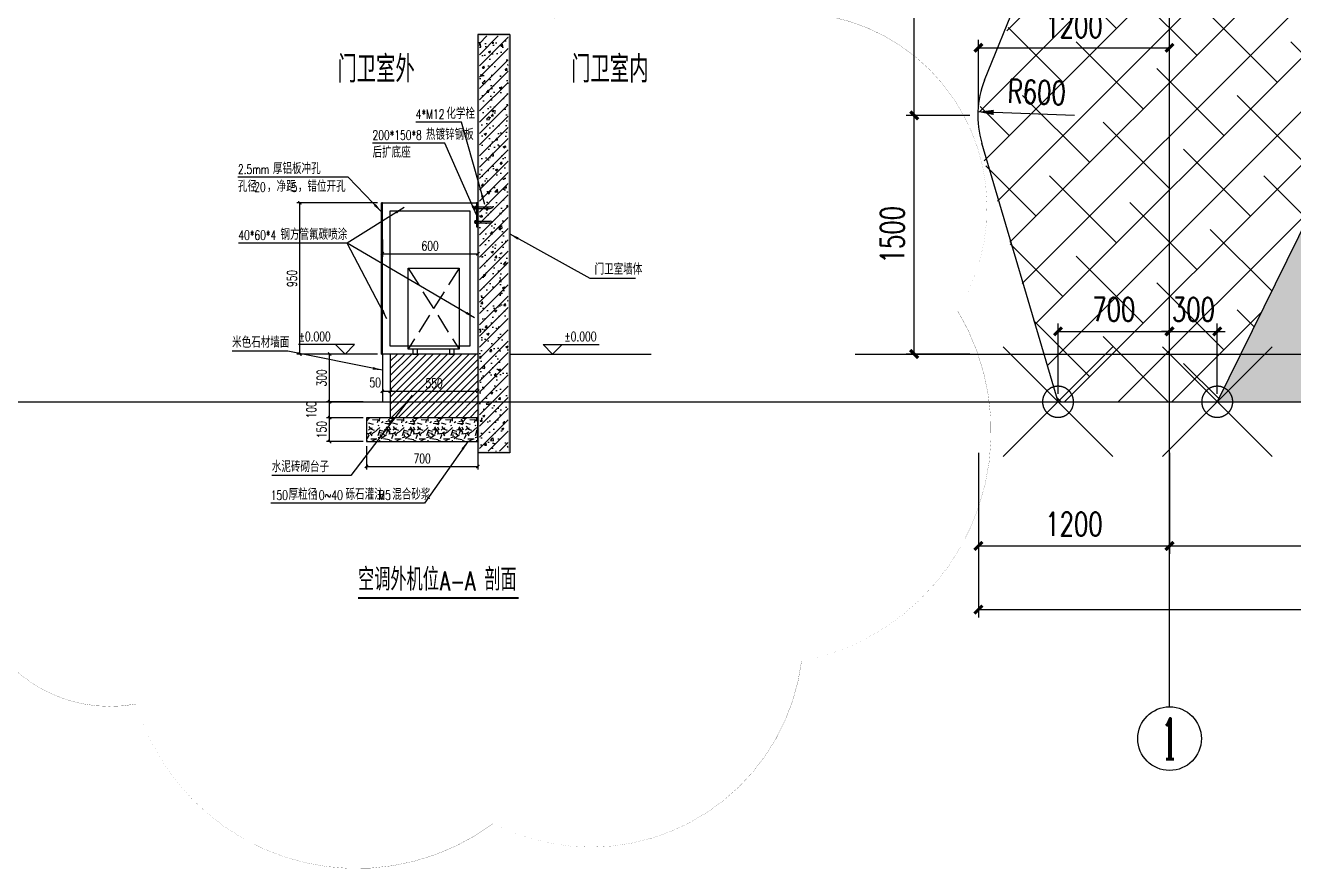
# Model space of a CAD drawing. Extents: x -4210259 to 293730, y -7499 to 868879.
# Drawn here: x -2228793 to -2220827, y 514004 to 519303 of the extents above; entities that cross this region are included whole.
import ezdxf
from ezdxf.enums import TextEntityAlignment as Align

# ---------------------------------------------------------------- set-up
doc = ezdxf.new("R2010")
doc.units = 0
doc.header["$LTSCALE"] = 1000
doc.header["$MEASUREMENT"] = 0
for name, pattern in [('99立面图例外参$0$99立面图例外参$0$$0$DOTE', [2.42, 2, -0.2, 0.02, -0.2]), ('DASH', [0.35, 0.25, -0.1]), ('DOTE', [2.42, 2, -0.2, 0.02, -0.2])]:
    doc.linetypes.add(name, pattern=pattern)
doc.layers.get('Defpoints').update_dxf_attribs({"color": 210})
for name, color, linetype in [('99立面图例外参$0$99立面图例外参$0$$0$A-AXIS-DOTE', 14, '99立面图例外参$0$99立面图例外参$0$$0$DOTE'), ('99立面图例外参$0$99立面图例外参$0$$0$AS-COLN', 6, 'Continuous'), ('A-AXIS-D', 1, 'Continuous'), ('A-AXIS-DOTE', 14, 'DOTE'), ('A-AXIS-DP', 126, 'Continuous'), ('A-HATCH-2', 251, 'Continuous'), ('A-LIN-V', 9, 'Continuous'), ('A-SFCE', 30, 'Continuous'), ('A-云线', 50, 'Continuous'), ('AS-STEL', 240, 'Continuous'), ('DIM_LEAD', 3, 'Continuous'), ('PUB_HATCH', 8, 'Continuous'), ('PUB_TEXT', 7, 'Continuous'), ('WALL', 9, 'Continuous'), ('建-图名', 3, 'Continuous'), ('建-尺寸', 3, 'Continuous'), ('建-标高', 3, 'Continuous')]:
    doc.layers.add(name, color=color, linetype=linetype)
doc.layers.add('99立面图例外参$0$99立面图例外参$0$A-WALL-HATCH', color=8, linetype='Continuous', lineweight=13)
doc.styles.add('_TCH_AXIS', font='COMPLEX', dxfattribs={"bigfont": 'GBCBIG'})
doc.styles.add('_TCH_DIM', font='SIMPLEX', dxfattribs={"bigfont": 'GBCBIG'})
doc.styles.add('_TCH_DIM_T3', font='SIMPLEX', dxfattribs={"width": 0.705882, "bigfont": 'GBCBIG'})
doc.styles.add('A-DIM_T3', font='SIMPLEX', dxfattribs={"width": 0.705882, "bigfont": 'GBCBIG'})
doc.styles.add('A-STANDARD', font='SIMPLEX', dxfattribs={"bigfont": 'GBCBIG'})
doc.dimstyles.new('_TCH_ARCH&&50', dxfattribs={"dimtxt": 148.75, "dimasz": 50, "dimexe": 50, "dimexo": 50, "dimgap": 63.125, "dimtad": 1, "dimdec": 0, "dimzin": 0, "dimdsep": 46, "dimtxsty": '_TCH_DIM_T3', "dimblk": 'ARCHTICK', "dimcen": 0.09, "dimclrt": 7, "dimazin": 2, "dimtfac": 1, "dimtdec": 0, "dimtix": 1, "dimtmove": 2, "dimatfit": 3, "dimfxl": 0, "dimtolj": 1, "dimtzin": 0, "dimarcsym": 0})
doc.dimstyles.new('A-DIM-20', dxfattribs={"dimscale": 20, "dimtxt": 2.975, "dimasz": 1, "dimexe": 1, "dimexo": 1, "dimgap": 1, "dimtad": 1, "dimdec": 0, "dimzin": 0, "dimdsep": 46, "dimtxsty": 'A-DIM_T3', "dimblk": 'ARCHTICK', "dimcen": 0.09, "dimclrt": 7, "dimazin": 2, "dimtfac": 1, "dimtdec": 0, "dimtix": 1, "dimtmove": 2, "dimatfit": 3, "dimfxl": 0, "dimtolj": 1, "dimtzin": 0, "dimarcsym": 0})

# ---------------------------------------------------------------- blocks, each defined once
blk = doc.blocks.new('99立面图例外参$0$99立面图例外参$0$$0$dotee')
at = {"layer": '99立面图例外参$0$99立面图例外参$0$$0$A-AXIS-DOTE'}
for points in [[(433561.4, -2127753.2), (434268.5, -2128460.3)], [(434268.5, -2127753.2), (433561.4, -2128460.3)]]:
    blk.add_lwpolyline(points, dxfattribs=at)
blk.add_circle((433914.9, -2128106.8), 100, dxfattribs=at)
blk = doc.blocks.new('_ArchTick')
at = {"color": 0, "linetype": 'ByBlock', "const_width": 0.4}
blk.add_lwpolyline([(-0.5, -0.5), (0.5, 0.5)], dxfattribs=at)
blk = doc.blocks.new('*D953')
at = {"layer": 'A-AXIS-DP', "color": 0, "lineweight": -2}
for p, q in [((-2221606.7, 516987.5), (-2221606.7, 517430)), ((-2221306.7, 516987.5), (-2221306.7, 517430)), ((-2221606.7, 517380), (-2221656.7, 517380)), ((-2221606.7, 517380), (-2221306.7, 517380)), ((-2221306.7, 517380), (-2221256.7, 517380))]:
    blk.add_line(p, q, dxfattribs=at)
at = {"layer": 'Defpoints', "color": 0}
for p in [(-2221306.7, 517380), (-2221606.7, 516937.5), (-2221306.7, 516937.5)]:
    blk.add_point(p, dxfattribs=at)
at = {"layer": 'A-AXIS-DP', "color": 0, "lineweight": -2, "xscale": 50, "yscale": 50, "zscale": 50}
blk.add_blockref('_ArchTick', (-2221606.7, 517380), dxfattribs=at)
at = {"layer": 'A-AXIS-DP', "color": 0, "lineweight": -2, "xscale": 50, "yscale": 50, "zscale": 50, "rotation": 180}
blk.add_blockref('_ArchTick', (-2221306.7, 517380), dxfattribs=at)
at = {"layer": 'A-AXIS-DP', "color": 7, "insert": (-2221456.7, 517517.5), "char_height": 148.75, "attachment_point": 5, "style": '_TCH_DIM_T3'}
blk.add_mtext('\\A1;300', dxfattribs=at)
blk = doc.blocks.new('*D954')
at = {"layer": 'A-AXIS-DP', "color": 0, "lineweight": -2}
for p, q in [((-2222306.7, 516987.5), (-2222306.7, 517430)), ((-2221606.7, 516987.5), (-2221606.7, 517430)), ((-2222306.7, 517380), (-2221606.7, 517380))]:
    blk.add_line(p, q, dxfattribs=at)
at = {"layer": 'Defpoints', "color": 0}
for p in [(-2221606.7, 517380), (-2222306.7, 516937.5), (-2221606.7, 516937.5)]:
    blk.add_point(p, dxfattribs=at)
at = {"layer": 'A-AXIS-DP', "color": 0, "lineweight": -2, "xscale": 50, "yscale": 50, "zscale": 50, "rotation": 180}
blk.add_blockref('_ArchTick', (-2222306.7, 517380), dxfattribs=at)
at = {"layer": 'A-AXIS-DP', "color": 0, "lineweight": -2, "xscale": 50, "yscale": 50, "zscale": 50}
blk.add_blockref('_ArchTick', (-2221606.7, 517380), dxfattribs=at)
at = {"layer": 'A-AXIS-DP', "color": 7, "insert": (-2221956.7, 517517.5), "char_height": 148.75, "attachment_point": 5, "style": '_TCH_DIM_T3'}
blk.add_mtext('\\A1;700', dxfattribs=at)
blk = doc.blocks.new('*D958')
at = {"layer": 'A-AXIS-DP', "color": 0, "lineweight": -2}
for p, q in [((-2222860.9, 520837.5), (-2223260, 520837.5)), ((-2223210, 518737.1), (-2223210, 520837.5)), ((-2222860.9, 518737.1), (-2223260, 518737.1))]:
    blk.add_line(p, q, dxfattribs=at)
at = {"layer": 'Defpoints', "color": 0}
for p in [(-2223210, 520837.5), (-2222810.9, 520837.5), (-2222810.9, 518737.1)]:
    blk.add_point(p, dxfattribs=at)
at = {"layer": 'A-AXIS-DP', "color": 0, "lineweight": -2, "xscale": 50, "yscale": 50, "zscale": 50}
for p, rotation in [((-2223210, 520837.5), 90), ((-2223210, 518737.1), 270)]:
    blk.add_blockref('_ArchTick', p, dxfattribs=dict(at, rotation=rotation))
at = {"layer": 'A-AXIS-DP', "color": 7, "insert": (-2223347.5, 519787.3), "char_height": 148.75, "attachment_point": 5, "rotation": 90, "style": '_TCH_DIM_T3'}
blk.add_mtext('\\A1;2100', dxfattribs=at)
blk = doc.blocks.new('*D959')
at = {"layer": 'A-AXIS-DP', "color": 0, "lineweight": -2}
for p, q in [((-2222860.9, 518737.1), (-2223260, 518737.1)), ((-2223210, 517237.5), (-2223210, 518737.1)), ((-2222860.9, 517237.5), (-2223260, 517237.5))]:
    blk.add_line(p, q, dxfattribs=at)
at = {"layer": 'Defpoints', "color": 0}
for p in [(-2223210, 518737.1), (-2222810.9, 518737.1), (-2222810.9, 517237.5)]:
    blk.add_point(p, dxfattribs=at)
at = {"layer": 'A-AXIS-DP', "color": 0, "lineweight": -2, "xscale": 50, "yscale": 50, "zscale": 50}
for p, rotation in [((-2223210, 518737.1), 90), ((-2223210, 517237.5), 270)]:
    blk.add_blockref('_ArchTick', p, dxfattribs=dict(at, rotation=rotation))
at = {"layer": 'A-AXIS-DP', "color": 7, "insert": (-2223347.5, 517987.3), "char_height": 148.75, "attachment_point": 5, "rotation": 90, "style": '_TCH_DIM_T3'}
blk.add_mtext('\\A1;1500', dxfattribs=at)
blk = doc.blocks.new('*D960')
at = {"layer": 'A-AXIS-DP', "color": 0, "lineweight": -2}
for p, q in [((-2222806.724205, 518787.104151), (-2222806.724205, 519212)), ((-2222806.724205, 519162), (-2221606.724205, 519162)), ((-2221606.724205, 518787.104151), (-2221606.724205, 519212))]:
    blk.add_line(p, q, dxfattribs=at)
at = {"layer": 'Defpoints', "color": 0}
for p in [(-2221606.724205, 519162), (-2222806.724205, 518737.104151), (-2221606.724205, 518737.104151)]:
    blk.add_point(p, dxfattribs=at)
at = {"layer": 'A-AXIS-DP', "color": 0, "lineweight": -2, "xscale": 50, "yscale": 50, "zscale": 50, "rotation": 180}
blk.add_blockref('_ArchTick', (-2222806.724205, 519162), dxfattribs=at)
at = {"layer": 'A-AXIS-DP', "color": 0, "lineweight": -2, "xscale": 50, "yscale": 50, "zscale": 50}
blk.add_blockref('_ArchTick', (-2221606.724205, 519162), dxfattribs=at)
at = {"layer": 'A-AXIS-DP', "color": 7, "insert": (-2222206.724205, 519299.5), "char_height": 148.75, "attachment_point": 5, "style": '_TCH_DIM_T3'}
blk.add_mtext('\\A1;1200', dxfattribs=at)
blk = doc.blocks.new('*D1022')
at = {"layer": 'A-AXIS-D', "color": 0, "lineweight": -2}
for p, q in [((-2222806.7, 516617.5), (-2222806.7, 515581.5)), ((-2208556.5, 516617.5), (-2208556.5, 515581.5)), ((-2222806.7, 515631.5), (-2208556.5, 515631.5))]:
    blk.add_line(p, q, dxfattribs=at)
at = {"layer": 'Defpoints', "color": 0}
for p in [(-2222806.7, 516667.5), (-2208556.5, 516667.5), (-2208556.5, 515631.5)]:
    blk.add_point(p, dxfattribs=at)
at = {"layer": 'A-AXIS-D', "color": 0, "lineweight": -2, "xscale": 50, "yscale": 50, "zscale": 50, "rotation": 180}
blk.add_blockref('_ArchTick', (-2222806.7, 515631.5), dxfattribs=at)
at = {"layer": 'A-AXIS-D', "color": 0, "lineweight": -2, "xscale": 50, "yscale": 50, "zscale": 50}
blk.add_blockref('_ArchTick', (-2208556.5, 515631.5), dxfattribs=at)
at = {"layer": 'A-AXIS-D', "color": 7, "insert": (-2215681.6, 515769), "char_height": 148.75, "attachment_point": 5, "style": '_TCH_DIM_T3'}
blk.add_mtext('\\A1;14250', dxfattribs=at)
blk = doc.blocks.new('*D1023')
at = {"layer": 'A-AXIS-D', "color": 0, "lineweight": -2}
for p, q in [((-2222806.7, 516617.5), (-2222806.7, 515981.5)), ((-2221606.7, 516617.5), (-2221606.7, 515981.5)), ((-2222806.7, 516031.5), (-2221606.7, 516031.5))]:
    blk.add_line(p, q, dxfattribs=at)
at = {"layer": 'Defpoints', "color": 0}
for p in [(-2222806.7, 516667.5), (-2221606.7, 516667.5), (-2221606.7, 516031.5)]:
    blk.add_point(p, dxfattribs=at)
at = {"layer": 'A-AXIS-D', "color": 0, "lineweight": -2, "xscale": 50, "yscale": 50, "zscale": 50, "rotation": 180}
blk.add_blockref('_ArchTick', (-2222806.7, 516031.5), dxfattribs=at)
at = {"layer": 'A-AXIS-D', "color": 0, "lineweight": -2, "xscale": 50, "yscale": 50, "zscale": 50}
blk.add_blockref('_ArchTick', (-2221606.7, 516031.5), dxfattribs=at)
at = {"layer": 'A-AXIS-D', "color": 7, "insert": (-2222206.7, 516169), "char_height": 148.75, "attachment_point": 5, "style": '_TCH_DIM_T3'}
blk.add_mtext('\\A1;1200', dxfattribs=at)
blk = doc.blocks.new('*D1024')
at = {"layer": 'A-AXIS-D', "color": 0, "lineweight": -2}
for p, q in [((-2221606.7, 516617.5), (-2221606.7, 515981.5)), ((-2216206.7, 516617.5), (-2216206.7, 515981.5)), ((-2221606.7, 516031.5), (-2216206.7, 516031.5))]:
    blk.add_line(p, q, dxfattribs=at)
at = {"layer": 'Defpoints', "color": 0}
for p in [(-2221606.7, 516667.5), (-2216206.7, 516667.5), (-2216206.7, 516031.5)]:
    blk.add_point(p, dxfattribs=at)
at = {"layer": 'A-AXIS-D', "color": 0, "lineweight": -2, "xscale": 50, "yscale": 50, "zscale": 50, "rotation": 180}
blk.add_blockref('_ArchTick', (-2221606.7, 516031.5), dxfattribs=at)
at = {"layer": 'A-AXIS-D', "color": 0, "lineweight": -2, "xscale": 50, "yscale": 50, "zscale": 50}
blk.add_blockref('_ArchTick', (-2216206.7, 516031.5), dxfattribs=at)
at = {"layer": 'A-AXIS-D', "color": 7, "insert": (-2218906.7, 516169), "char_height": 148.75, "attachment_point": 5, "style": '_TCH_DIM_T3'}
blk.add_mtext('\\A1;5400', dxfattribs=at)
blk = doc.blocks.new('2P-')
at = {"layer": 'AS-STEL'}
for points in [[(270, 0), (270, -510), (-50, -510), (-50, 0)], [(10, -510), (-20, -510), (-20, -540), (10, -540)], [(240, -510), (210, -510), (210, -540), (240, -540)]]:
    blk.add_lwpolyline(points, close=True, dxfattribs=at)
at = {"layer": 'AS-STEL', "linetype": 'DASH', "ltscale": 0.5}
for points in [[(270, 0), (-50, -510)], [(-50, 0), (270, -510)]]:
    blk.add_lwpolyline(points, dxfattribs=at)
blk = doc.blocks.new('G$C7072D62E-M')
at = {"layer": 'DIM_LEAD'}
for points in [[(42.8, -10.4), (34.3, 49.5), (18.9, 45.2)], [(-8, -75), (-24.9, -16.9), (-39.6, -23.4)]]:
    blk.add_hatch(color=256, dxfattribs=at).paths.add_polyline_path(points, flags=17)
at = {"color": 1}
for p, q in [((-8, -39.8), (-8, -20.2)), ((-8, -129.8), (-8, -110.2))]:
    blk.add_line(p, q, dxfattribs=at)
for points in [[(-20.2, -33.2), (-18.1, -33.2), (-18.1, -26.8), (-20.2, -26.8)], [(-18.1, -37.9), (-9.8, -37.9), (-9.8, -22.1), (-18.1, -22.1)], [(-20.2, -123.2), (-18.1, -123.2), (-18.1, -116.8), (-20.2, -116.8)], [(-18.1, -127.9), (-9.8, -127.9), (-9.8, -112.1), (-18.1, -112.1)]]:
    blk.add_lwpolyline(points, close=True, dxfattribs=at)
for points in [[(-18.1, -26), (-9.8, -26)], [(-18.1, -34), (-9.8, -34)], [(-9.8, -22.1), (-8, -20.2)], [(-9.8, -37.9), (-8, -39.8)], [(-8, -25.2), (76.3, -25.2)], [(-8, -34.8), (76.3, -34.8)], [(76.3, -34.8), (93.9, -30), (76.3, -25.2)], [(-18.1, -116), (-9.8, -116)], [(-18.1, -124), (-9.8, -124)], [(-9.8, -112.1), (-8, -110.2)], [(-9.8, -127.9), (-8, -129.8)], [(-8, -115.2), (76.3, -115.2)], [(-8, -124.8), (76.3, -124.8)], [(76.3, -124.8), (93.9, -120), (76.3, -115.2)]]:
    blk.add_lwpolyline(points, dxfattribs=at)
at = {"layer": 'AS-STEL'}
blk.add_lwpolyline([(0, 0), (-8, 0), (-8, -150), (0, -150)], close=True, dxfattribs=at)
at = {"layer": 'DIM_LEAD'}
for p, q in [((-102, 506.7), (-389.8, 506.7)), ((42.8, -10.4), (-102, 506.7)), ((-206.8, 374.7), (-661.7, 374.7)), ((-8, -75), (-206.8, 374.7))]:
    blk.add_line(p, q, dxfattribs=at)
at = {"layer": 'DIM_LEAD', "color": 7, "style": '_TCH_DIM', "width": 0.705882}
for s, p in [('4*M12', (-389.8, 527.7)), ('200*150*8', (-661.7, 395.7))]:
    blk.add_text(s, height=59.5, dxfattribs=at).set_placement(p)
at = {"layer": 'DIM_LEAD', "color": 7, "style": '_TCH_DIM'}
for s, p in [('化学栓', (-197.8, 527.7)), ('热镀锌钢板', (-325.7, 395.7)), ('后扩底座', (-661.7, 283.7))]:
    blk.add_text(s, height=70.52, dxfattribs=at).set_placement(p)
blk = doc.blocks.new('*D33130')
at = {"layer": 'Defpoints', "color": 0}
for p in [(-2226550.768117, 517978), (-2225950.768117, 517978), (-2225950.768117, 517868)]:
    blk.add_point(p, dxfattribs=at)
at = {"layer": '建-尺寸', "color": 0, "lineweight": -2}
for p, q in [((-2226550.768117, 517958), (-2226550.768117, 517848)), ((-2225950.768117, 517958), (-2225950.768117, 517848)), ((-2226550.768117, 517868), (-2225950.768117, 517868))]:
    blk.add_line(p, q, dxfattribs=at)
at = {"layer": '建-尺寸', "color": 0, "lineweight": -2, "xscale": 20, "yscale": 20, "zscale": 20, "rotation": 180}
blk.add_blockref('_ArchTick', (-2226550.768117, 517868), dxfattribs=at)
at = {"layer": '建-尺寸', "color": 0, "lineweight": -2, "xscale": 20, "yscale": 20, "zscale": 20}
blk.add_blockref('_ArchTick', (-2225950.768117, 517868), dxfattribs=at)
at = {"layer": '建-尺寸', "color": 7, "insert": (-2226250.768117, 517917.75), "char_height": 59.5, "attachment_point": 5, "style": 'A-DIM_T3'}
blk.add_mtext('\\A1;600', dxfattribs=at)
blk = doc.blocks.new('*D33131')
at = {"layer": 'Defpoints', "color": 0}
for p in [(-2226550.768117, 517114), (-2226500.768117, 517114), (-2226500.768117, 517004)]:
    blk.add_point(p, dxfattribs=at)
at = {"layer": '建-尺寸', "color": 0, "lineweight": -2}
for p, q in [((-2226550.768117, 517094), (-2226550.768117, 516984)), ((-2226500.768117, 517094), (-2226500.768117, 516984)), ((-2226550.768117, 517004), (-2226500.768117, 517004))]:
    blk.add_line(p, q, dxfattribs=at)
at = {"layer": '建-尺寸', "color": 0, "lineweight": -2, "xscale": 20, "yscale": 20, "zscale": 20, "rotation": 180}
blk.add_blockref('_ArchTick', (-2226550.768117, 517004), dxfattribs=at)
at = {"layer": '建-尺寸', "color": 0, "lineweight": -2, "xscale": 20, "yscale": 20, "zscale": 20}
blk.add_blockref('_ArchTick', (-2226500.768117, 517004), dxfattribs=at)
at = {"layer": '建-尺寸', "color": 7, "insert": (-2226595.768117, 517059), "char_height": 59.5, "attachment_point": 5, "style": 'A-DIM_T3'}
blk.add_mtext('\\A1;50', dxfattribs=at)
blk = doc.blocks.new('*D33132')
at = {"layer": 'Defpoints', "color": 0}
for p in [(-2226500.768117, 517114), (-2225950.768117, 517114), (-2225950.768117, 517004)]:
    blk.add_point(p, dxfattribs=at)
at = {"layer": '建-尺寸', "color": 0, "lineweight": -2}
for p, q in [((-2226500.768117, 517094), (-2226500.768117, 516984)), ((-2225950.768117, 517094), (-2225950.768117, 516984)), ((-2226500.768117, 517004), (-2225950.768117, 517004))]:
    blk.add_line(p, q, dxfattribs=at)
at = {"layer": '建-尺寸', "color": 0, "lineweight": -2, "xscale": 20, "yscale": 20, "zscale": 20, "rotation": 180}
blk.add_blockref('_ArchTick', (-2226500.768117, 517004), dxfattribs=at)
at = {"layer": '建-尺寸', "color": 0, "lineweight": -2, "xscale": 20, "yscale": 20, "zscale": 20}
blk.add_blockref('_ArchTick', (-2225950.768117, 517004), dxfattribs=at)
at = {"layer": '建-尺寸', "color": 7, "insert": (-2226225.768117, 517053.75), "char_height": 59.5, "attachment_point": 5, "style": 'A-DIM_T3'}
blk.add_mtext('\\A1;550', dxfattribs=at)
blk = doc.blocks.new('*D33133')
at = {"layer": 'Defpoints', "color": 0}
for p in [(-2226650.8, 516679.5), (-2225950.8, 516679.5), (-2225950.8, 516531)]:
    blk.add_point(p, dxfattribs=at)
at = {"layer": '建-尺寸', "color": 0, "lineweight": -2}
for p, q in [((-2226650.8, 516659.5), (-2226650.8, 516511)), ((-2225950.8, 516659.5), (-2225950.8, 516511)), ((-2226650.8, 516531), (-2225950.8, 516531))]:
    blk.add_line(p, q, dxfattribs=at)
at = {"layer": '建-尺寸', "color": 0, "lineweight": -2, "xscale": 20, "yscale": 20, "zscale": 20, "rotation": 180}
blk.add_blockref('_ArchTick', (-2226650.8, 516531), dxfattribs=at)
at = {"layer": '建-尺寸', "color": 0, "lineweight": -2, "xscale": 20, "yscale": 20, "zscale": 20}
blk.add_blockref('_ArchTick', (-2225950.8, 516531), dxfattribs=at)
at = {"layer": '建-尺寸', "color": 7, "insert": (-2226300.8, 516580.8), "char_height": 59.5, "attachment_point": 5, "style": 'A-DIM_T3'}
blk.add_mtext('\\A1;700', dxfattribs=at)
blk = doc.blocks.new('*D33134')
at = {"layer": 'Defpoints', "color": 0}
for p in [(-2226882, 516837.5), (-2226650.8, 516837.5), (-2226650.8, 516687.5)]:
    blk.add_point(p, dxfattribs=at)
at = {"layer": '建-尺寸', "color": 0, "lineweight": -2}
for p, q in [((-2226670.8, 516837.5), (-2226902, 516837.5)), ((-2226882, 516687.5), (-2226882, 516837.5)), ((-2226670.8, 516687.5), (-2226902, 516687.5))]:
    blk.add_line(p, q, dxfattribs=at)
at = {"layer": '建-尺寸', "color": 0, "lineweight": -2, "xscale": 20, "yscale": 20, "zscale": 20}
for p, rotation in [((-2226882, 516837.5), 90), ((-2226882, 516687.5), 270)]:
    blk.add_blockref('_ArchTick', p, dxfattribs=dict(at, rotation=rotation))
at = {"layer": '建-尺寸', "color": 7, "insert": (-2226931.8, 516762.5), "char_height": 59.5, "attachment_point": 5, "rotation": 90, "style": 'A-DIM_T3'}
blk.add_mtext('\\A1;150', dxfattribs=at)
blk = doc.blocks.new('*D33135')
at = {"layer": 'Defpoints', "color": 0}
for p in [(-2226882, 516937.5), (-2226650.8, 516937.5), (-2226650.8, 516837.5)]:
    blk.add_point(p, dxfattribs=at)
at = {"layer": '建-尺寸', "color": 0, "lineweight": -2}
for p, q in [((-2226670.8, 516937.5), (-2226902, 516937.5)), ((-2226882, 516837.5), (-2226882, 516937.5)), ((-2226670.8, 516837.5), (-2226902, 516837.5))]:
    blk.add_line(p, q, dxfattribs=at)
at = {"layer": '建-尺寸', "color": 0, "lineweight": -2, "xscale": 20, "yscale": 20, "zscale": 20}
for p, rotation in [((-2226882, 516937.5), 90), ((-2226882, 516837.5), 270)]:
    blk.add_blockref('_ArchTick', p, dxfattribs=dict(at, rotation=rotation))
at = {"layer": '建-尺寸', "color": 7, "insert": (-2226996.5, 516887.5), "char_height": 59.5, "attachment_point": 5, "rotation": 90, "style": 'A-DIM_T3'}
blk.add_mtext('\\A1;100', dxfattribs=at)
blk = doc.blocks.new('*D33136')
at = {"layer": 'Defpoints', "color": 0}
for p in [(-2226882, 517237.5), (-2226650.8, 517237.5), (-2226650.8, 516937.5)]:
    blk.add_point(p, dxfattribs=at)
at = {"layer": '建-尺寸', "color": 0, "lineweight": -2}
for p, q in [((-2226670.8, 517237.5), (-2226902, 517237.5)), ((-2226882, 516937.5), (-2226882, 517237.5)), ((-2226670.8, 516937.5), (-2226902, 516937.5))]:
    blk.add_line(p, q, dxfattribs=at)
at = {"layer": '建-尺寸', "color": 0, "lineweight": -2, "xscale": 20, "yscale": 20, "zscale": 20}
for p, rotation in [((-2226882, 517237.5), 90), ((-2226882, 516937.5), 270)]:
    blk.add_blockref('_ArchTick', p, dxfattribs=dict(at, rotation=rotation))
at = {"layer": '建-尺寸', "color": 7, "insert": (-2226931.8, 517087.5), "char_height": 59.5, "attachment_point": 5, "rotation": 90, "style": 'A-DIM_T3'}
blk.add_mtext('\\A1;300', dxfattribs=at)
blk = doc.blocks.new('*D33137')
at = {"layer": 'Defpoints', "color": 0}
for p in [(-2227068.7, 518187.5), (-2226562, 518187.5), (-2226562, 517237.5)]:
    blk.add_point(p, dxfattribs=at)
at = {"layer": '建-尺寸', "color": 0, "lineweight": -2}
for p, q in [((-2226582, 518187.5), (-2227088.7, 518187.5)), ((-2227068.7, 517237.5), (-2227068.7, 518187.5)), ((-2226582, 517237.5), (-2227088.7, 517237.5))]:
    blk.add_line(p, q, dxfattribs=at)
at = {"layer": '建-尺寸', "color": 0, "lineweight": -2, "xscale": 20, "yscale": 20, "zscale": 20}
for p, rotation in [((-2227068.7, 518187.5), 90), ((-2227068.7, 517237.5), 270)]:
    blk.add_blockref('_ArchTick', p, dxfattribs=dict(at, rotation=rotation))
at = {"layer": '建-尺寸', "color": 7, "insert": (-2227118.5, 517712.5), "char_height": 59.5, "attachment_point": 5, "rotation": 90, "style": 'A-DIM_T3'}
blk.add_mtext('\\A1;950', dxfattribs=at)

msp = doc.modelspace()

# ---------------------------------------------------------------- hatches: boundary and pattern name
at = {"layer": '99立面图例外参$0$99立面图例外参$0$A-WALL-HATCH'}
h = msp.add_hatch(dxfattribs=at)
h.set_pattern_fill('大理石', color=256, scale=200)
h.set_pattern_definition([(41.9872125, (-173970, 22328.57), (1199.999982, 900.00002), [19.21946, -4016.8677]), (68.1985905, (-174255.71, 22298.57), (599.9999996, 1800.000001), [69.23783, -4777.41048]), (60.945396, (-174270, 22264.29), (599.9999597, 900.0000255), [29.41609, -6147.9618]), (90, (-174255.7, 22290), (600, -4e-14), [8.57143, -891.42852]), (71.565051, (-173975.71, 22311.43), (1e-06, 900), [18.07016, -1879.29642]), (171.469234, (-173975.71, 22311.43), (-599.999998, 5.6e-06), [28.89107, -6038.2332]), (79.215702, (-174015.714, 22255.714), (600.000003, 3600.0000017), [61.07874, -6352.1886]), (62.1329961, (-174467.143, 22530), (2399.99997084, 4500.0000176), [140.58914, -29383.1298]), (0, (-174458.5, 22662), (0, 900), [0, -600]), (64.9831065, (-174070, 22825.714), (1200.000003, 2699.9999982), [94.58826, -9837.1788]), (81.4391104, (-173838.571, 22470), (1199.99999793, 8099.99994892), [134.3541, -28080.0036]), (82.8749836, (-174170, 22551.43), (599.99996395, 4500.0000045), [69.10507, -14442.9588]), (76.75948, (-174230, 22362.857), (600.00000583, 2699.9999979), [149.69356, -15568.1304]), (0, (-174323.5, 22363.3), (0, 900), [0, -600]), (0, (-174313.9, 22353.7), (0, 900), [0, -600]), (0, (-174246.4, 22401.8), (0, 900), [0, -600]), (0, (-174265.7, 22507.8), (0, 900), [0, -600]), (59.0362434, (-174195.714, 22508.57), (599.9999522, 900.0000258), [49.97959, -10445.7336]), (0, (-174170.1, 22549.8), (0, 900), [0, -600]), (0, (-174246.4, 22517.4), (0, 900), [0, -600]), (0, (-174217.5, 22575.25), (0, 900), [0, -600]), (0, (-174246.4, 22488.5), (0, 900), [0, -600]), (50.194429, (-173898.57, 22427.14), (600.0000004, 900.0000004), [22.315, -4663.8348]), (90, (-173898.6, 22401.4), (600, -4e-14), [25.71428, -874.28568]), (43.66778, (-173930, 22371.43), (1800.0000014, 1799.9999965), [43.4483, -9080.6952]), (90, (-173930, 22362.86), (600, -4e-14), [8.57143, -891.42852]), (39.805571, (-173955.714, 22341.43), (1199.9999713, 900.0000354), [33.4725, -6995.7522]), (0, (-174044, 22401.8), (0, 900), [0, -600]), (0, (-173897.3, 22429), (0, 900), [0, -600]), (0, (-173897.3, 22429), (0, 900), [0, -600]), (29.3577535, (-173884.29, 22444.29), (1799.9999964, 900.0000053), [52.45017, -5454.81774]), (0, (-173899.35, 22488.5), (0, 900), [0, -600]), (146.309932, (-174070, 22825.714), (-1200.0000074, 899.9999844), [61.80945, -6428.1828]), (8.1301023, (-174135.714, 22705.714), (5999.99995775, 899.9999947), [60.60915, -12667.3128]), (47.8624052, (-174270, 22688.57), (2400.00000106, 2699.9999975), [80.91316, -16910.8494]), (14.620874, (-174401.43, 22654.286), (3599.9999901, 900.00003754), [135.82702, -14126.01]), (0, (-174352.5, 22710.1), (0, 900), [0, -600]), (18.434949, (-174161.43, 22620), (2400.0000002, 899.999997), [27.10524, -5664.9945]), (16.699244, (-174135.71, 22628.57), (599.999988, 5e-05), [14.91472, -3117.17718]), (101.093723, (-174121.43, 22632.857), (-1200.0000105, 6299.99994104), [74.2445, -15517.0992]), (0, (-174198.2, 22671.6), (0, 900), [0, -600]), (0, (-174136, 22707.4), (0, 900), [0, -600]), (0, (-174217.5, 22604.15), (0, 900), [0, -600]), (0, (-174294.6, 22796.8), (0, 900), [0, -600]), (0, (-174323.5, 22758.3), (0, 900), [0, -600]), (44.1449026, (-174170, 22812.857), (1800.0000031, 1799.99999994), [67.68776, -14146.7412]), (54.5829447, (-174215.714, 22748.57), (600.0000017, 899.99999645), [78.8825, -16486.4424]), (0, (-174169.2, 22813.45), (0, 900), [0, -600]), (0, (-174256.05, 22767.9), (0, 900), [0, -600]), (0, (-174169.2, 22813.45), (0, 900), [0, -600]), (0, (-174215.6, 22747.2), (0, 900), [0, -600]), (75.068583, (-174075.71, 22714.29), (600, 2700.000001), [22.1774, -4635.075]), (90, (-174070, 22735.7), (600, -4e-14), [90, -810]), (50.194429, (-173964.29, 23112.86), (600.0000004, 900.0000004), [22.315, -4663.8348]), (0, (-174130.7, 22922.1), (0, 900), [0, -600]), (0, (-174111.4, 22912.45), (0, 900), [0, -600]), (0, (-174188.6, 22931.7), (0, 900), [0, -600]), (0, (-174092.2, 23037.7), (0, 900), [0, -600]), (53.1301023, (-174030, 22984.286), (600.0000009, 899.9999994), [42.85714, -8957.1426]), (90, (-174030, 22911.4), (600, -4e-14), [72.85714, -827.14284]), (0, (-174029.9, 22912.9), (0, 900), [0, -600]), (23.1985905, (-173984.29, 23104.29), (1800.000001, 900.0000005), [21.75935, -4547.7045]), (66.037511, (-173990, 23091.43), (600, 1799.999999), [14.0698, -2940.58752]), (66.037511, (-173995.71, 23078.57), (600, 1799.999999), [14.0698, -2940.58752]), (81.8698976, (-174004.286, 23018.57), (600.0000026, 4500.00000045), [60.60915, -12667.3128]), (90, (-173950, 23130), (600, -4e-14), [21.42857, -878.57142]), (0, (-174015.9, 23160), (0, 900), [0, -600])])
h.paths.add_polyline_path([(-2219906.7, 519587.5), (-2219306.7, 519587.5), (-2219306.7, 518187.5), (-2219906.7, 518187.5)], flags=16)
h.paths.add_polyline_path([(-2217956.7, 518187.5), (-2211806.7, 518187.5), (-2211806.7, 516937.5), (-2221310, 516937.5), (-2219490, 520637.5), (-2211806.7, 520637.5), (-2211806.7, 519587.5), (-2217956.7, 519587.5)])
at = {"layer": 'A-HATCH-2'}
h = msp.add_hatch(dxfattribs=at)
h.set_pattern_fill('ANSI38', color=256, scale=150)
h.set_pattern_definition([(45, (0, 0), (-168.379802, 168.379802), []), (135, (0, 0), (-505.139407, 168.379802), [595.3125, -357.1875])])
edge = h.paths.add_edge_path()
edge.add_arc((-2209816.5, 521177.5), 160, 316.68468, 90)
edge.add_line((-2209816.5, 521337.5), (-2221806.7, 521337.5))
edge.add_line((-2221806.7, 521337.5), (-2222783.5, 518878.8))
edge.add_line((-2222783.5, 518878.8), (-2222822.7, 518595.4))
edge.add_line((-2222822.7, 518595.4), (-2222726.2, 518326))
edge.add_line((-2222726.2, 518326), (-2222306.7, 516937.5))
edge.add_line((-2222306.7, 516937.5), (-2221306.7, 516937.5))
edge.add_line((-2221306.7, 516937.5), (-2219486.7, 520637.5))
edge.add_line((-2219486.7, 520637.5), (-2219456.7, 520637.5))
edge.add_line((-2219456.7, 520637.5), (-2210106.7, 520637.5))
edge.add_line((-2210106.7, 520637.5), (-2209700.1, 521067.7))
at = {"layer": 'A-LIN-V'}
h = msp.add_hatch(dxfattribs=at)
h.set_pattern_fill('ANSI31', color=256, scale=20)
h.set_pattern_definition([(45, (0, 0), (-22.4506403, 22.4506403), [])])
h.paths.add_polyline_path([(-2226500.8, 516837.5), (-2225950.8, 516837.5), (-2225950.8, 517237.5), (-2226500.8, 517237.5)])
h = msp.add_hatch(dxfattribs=at)
h.set_pattern_fill('GRAVEL', color=256, scale=20)
h.set_pattern_definition([(228.0128, (109.728, 152.4), (-1219.201035954, -1371.60168537), [20.50326, -2029.83]), (184.9697, (96.012, 137.16), (1828.80295837, 152.398924523), [35.1843, -3483.24]), (132.5104, (60.96, 134.112), (1523.9988911, -1676.401637548), [24.80892, -2456.082]), (267.2737, (1.524, 96.012), (152.39933825, 3047.999019202), [32.0403, -3171.984]), (292.8337, (0, 64.008), (-762.00216333, 1828.801039803), [31.41804, -3110.388]), (357.2737, (12.192, 35.052), (-3047.999019202, 152.39933825), [32.0403, -3171.984]), (37.6942, (44.196, 33.528), (-1981.201251674, -1523.998641419), [42.37164, -4194.786]), (72.2553, (77.724, 59.436), (1066.802133928, 3352.800972362), [40.0032, -3960.318]), (121.4296, (89.916, 97.536), (-1219.200314116, 1981.197669598), [32.14878, -3182.73]), (175.2364, (73.152, 124.968), (1676.39868318, -152.39856976), [36.70278, -1798.434]), (222.3974, (36.576, 128.016), (-1828.800055034, -1676.397819038), [47.46468, -4699.008]), (138.8141, (152.4, 94.488), (-1066.79932045, 914.39859343), [16.2003, -1603.836]), (171.4692, (140.208, 105.156), (1981.196975735, -304.800768003), [30.82092, -3051.276]), (225, (109.73, 109.73), (-3e-14, -152.399896), [21.55254, -193.9734]), (203.1986, (99.06, 128.016), (762.00256954, 304.80133646), [11.60646, -1149.036]), (291.8014, (88.392, 123.444), (-152.4001069, 457.20029452), [16.41396, -804.288]), (30.9638, (94.488, 108.204), (457.1995173, 304.80023752), [26.6592, -861.978]), (161.5651, (117.35, 121.92), (304.8001391, -152.3997733), [19.27722, -462.654]), (16.3895, (0, 123.444), (1524.000840838, 457.199048998), [27.00528, -2673.528]), (70.3462, (25.908, 131.064), (-609.59830132, -1676.397629313), [22.65594, -2242.932]), (293.1986, (117.348, 152.4), (-304.80133646, 762.00256954), [23.2128, -1137.432]), (343.6105, (126.492, 131.064), (-1524.000840838, 457.199048998), [27.00528, -2673.528]), (339.444, (0, 28.956), (-762.00094586, 304.79963016), [26.0421, -1276.062]), (294.7751, (24.384, 19.812), (-761.99822422, 1676.39922157), [21.82032, -2160.216]), (66.8014, (118.872, 0), (304.80133646, 762.00256954), [23.2128, -1137.432]), (17.354, (128.016, 21.336), (-1981.20010691, -609.599080536), [25.54698, -2529.144]), (69.444, (44.196, 0), (-304.79963016, -762.00094586), [13.02108, -1289.088]), (101.3099, (109.728, 0), (-152.39924777, 609.59804765), [7.7709, -769.32]), (165.9638, (108.204, 7.62), (457.2003213, -152.39973625), [31.41804, -596.943]), (186.009, (77.724, 15.24), (1523.997752666, 152.399644113), [29.11602, -2882.484]), (303.6901, (94.49, 94.49), (-152.4000523, 304.79970595), [21.97944, -527.5068]), (353.1572, (106.68, 76.2), (2590.801071399, -304.8013651), [38.37342, -3798.96]), (60.9454, (144.78, 71.628), (-609.59858195, -1066.79745665), [15.69048, -1553.364]), (90, (152.4, 85.34), (-152.4, 152.4), [9.144, -143.256]), (120.2564, (74.676, 19.812), (609.59870801, -1066.79946195), [21.17202, -2096.034]), (48.0128, (64.008, 38.1), (1219.201035954, 1371.60168537), [41.00658, -2009.328]), (0, (91.44, 68.58), (152.4, 152.4), [39.624, -112.776]), (325.3048, (131.064, 68.58), (-1523.997359457, 1066.80010143), [24.0966, -2385.558]), (254.0546, (150.876, 54.864), (-152.40038878, -609.6014522), [22.18974, -1087.302]), (207.646, (144.78, 33.528), (-2895.598982941, -1524.000958483), [36.1287, -3576.75]), (175.4261, (112.776, 16.764), (-1981.200456285, 152.399262673), [38.22174, -3783.948]), (175.4261, (112.776, 16.764), (-1981.200456285, 152.399262673), [38.22174, -3783.948])])
h.paths.add_polyline_path([(-2225950.8, 516687.5), (-2225950.8, 516837.5), (-2226650.8, 516837.5), (-2226650.8, 516687.5)])
at = {"layer": 'AS-STEL'}
h = msp.add_hatch(dxfattribs=at)
h.set_pattern_fill('ANSI34', color=256, scale=2)
h.set_pattern_definition([(45, (-37476692415.989, -3940026689.7), (-13.470384181604, 13.470384181604), []), (45, (-37476692411.499, -3940026689.7), (-13.470384181604, 13.470384181604), []), (45, (-37476692407.009, -3940026689.7), (-13.470384181604, 13.470384181604), []), (45, (-37476692402.518, -3940026689.7), (-13.470384181604, 13.470384181604), [])])
h.paths.add_polyline_path([(-2226550.8, 517277.5), (-2226550.8, 518187.5), (-2226555.8, 518187.5), (-2226555.8, 517237.5), (-2226550.8, 517237.5)])
at = {"layer": 'DIM_LEAD'}
for points in [[(-2226555.8, 518131), (-2226591.6, 518179.8), (-2226603.1, 518168.7)], [(-2226414, 518158.8), (-2226469, 518133.6), (-2226460.5, 518120.1)], [(-2225750.8, 517992), (-2225702, 517956.1), (-2225694.3, 517970.1)], [(-2226522, 517458.8), (-2226542.8, 517515.7), (-2226556.9, 517508.2)], [(-2225971, 517466), (-2226018.7, 517503.2), (-2226026.8, 517489.4)], [(-2226550.8, 517136), (-2226608, 517155.7), (-2226611.2, 517140.1)], [(-2226363, 516978), (-2226405.8, 516935.2), (-2226393.1, 516925.5)], [(-2226012.2, 516689.5), (-2226053.4, 516645), (-2226040.3, 516635.8)]]:
    msp.add_hatch(color=256, dxfattribs=at).paths.add_polyline_path(points, flags=17)
at = {"layer": 'PUB_HATCH'}
h = msp.add_hatch(dxfattribs=at)
h.set_pattern_fill('钢筋混凝土', color=256, scale=20, style=0)
h.set_pattern_definition([(45, (0, 0), (-35.3553391, 35.3553391), []), (50, (0, 0), (143.4520365, -12.550427), [15, -165]), (355, (0, 0), (-27.750267, 150.438427), [12, -132]), (100.4514, (11.95, -1.05), (115.701876, 137.887908), [12.748038, -140.228422]), (46.1842, (0, 40), (213.44821, -33.103803), [22.5, -247.5]), (96.6356, (17.79, 37.24), (186.932541, 194.823574), [19.122058, -210.3426]), (351.1842, (0, 40), (186.93239, 194.82372), [18, -198]), (21, (20, 30), (119.3814104, -80.523778), [15, -165]), (326, (20, 30), (48.663066, 145.030009), [12, -132]), (71.4514, (29.95, 23.29), (168.044526, 64.506099), [12.748038, -140.228422]), (37.5, (0, 0), (2.4319711, 66.5787708), [0, -130.4, 0, -134, 0, -132.5]), (7.5, (0, 0), (52.6139075, 78.8823424), [0, -76.4, 0, -127.4, 0, -50.5]), (-32.5, (-44.6, 0), (106.7644872, -4.5109743), [0, -50, 0, -156, 0, -207]), (-42.5, (-64.6, 0), (116.637234, 20.0209965), [0, -65, 0, -103.6, 0, -147])])
h.paths.add_polyline_path([(-2225760.8, 519236.5), (-2225940.8, 519236.5), (-2225940.8, 516627), (-2225760.8, 516627)], flags=17)
at = {"layer": 'WALL'}
for points in [[(-2225950.8, 519246.5), (-2225950.8, 516617), (-2225940.8, 516627), (-2225940.8, 519236.5)], [(-2225750.8, 519246.5), (-2225950.8, 519246.5), (-2225940.8, 519236.5), (-2225760.8, 519236.5)], [(-2225750.8, 519246.5), (-2225760.8, 519236.5), (-2225760.8, 516627), (-2225750.8, 516617)], [(-2225750.8, 516617), (-2225760.8, 516627), (-2225940.8, 516627), (-2225950.8, 516617)]]:
    msp.add_hatch(color=256, dxfattribs=at).paths.add_polyline_path(points, flags=17)

# ---------------------------------------------------------------- linework, layer by layer
at = {"layer": 'A-AXIS-D'}
msp.add_circle((-2221606.1, 514820.5), 200, dxfattribs=at)
at = {"layer": 'A-AXIS-DOTE', "ltscale": 30}
for p, q in [((-2221606.7, 515020.5), (-2221606.7, 522037.5)), ((-2223580, 517237.5), (-2205850, 517237.5))]:
    msp.add_line(p, q, dxfattribs=at)
at = {"layer": 'A-AXIS-DOTE'}
msp.add_line((-2223580, 516937.5), (-2205850, 516937.5), dxfattribs=at)
at = {"layer": 'A-AXIS-DP'}
msp.add_lwpolyline([(-2222710.5, 518755.9, 33, 0, 0), (-2222810.5, 518759.6, 0, 0, 0)], format="xyseb", dxfattribs=at)
msp.add_lwpolyline([(-2222202.7, 518736.8), (-2222710.5, 518755.9), (-2222810.5, 518759.6)], dxfattribs=at)
at = {"layer": 'A-LIN-V'}
for points in [[(-2229140.4, 516057.4, 0, 1.33, 0.520567), (-2228095.9, 515038.4, 0, 1.33, 0.520567), (-2228095.9, 515038.4, 0, 1.33, 0.520567), (-2225854.1, 514286.9, 0, 1.33, 0.520567), (-2225854.1, 514286.9, 0, 1.33, 0.520567), (-2223918, 515305.9, 0, 1.33, 0.520567), (-2223918, 515305.9, 0, 1.33, 0.520567), (-2222937.3, 517509.4, 0, 1.33, 0.520567), (-2222937.3, 517509.4, 0, 1.33, 0.520567), (-2223727, 519356.4, 0, 1.33, 0.520567), (-2223727, 519356.4, 0, 1.33, 0.520567), (-2226312.7, 520668.3, 0, 1.33, 0.520567), (-2226312.7, 520668.3, 0, 1.33, 0.520567), (-2228427.1, 520999.5, 0, 1.33, 0.520567), (-2228427.1, 520999.5, 0, 1.33, 0.520567), (-2228554.5, 520999.5, 0, 1.33, 0.520567), (-2228554.5, 520999.5, 0, 1.33, 0.520567), (-2228554.5, 520999.5, 0, 1.33, 0.520567), (-2228554.5, 520999.5, 0, 1.33, 0.520567)], [(-2225438, 519292.7, 0, 1.33, 0.520567), (-2225994.2, 519394.6, 0, 1.33, 0.520567), (-2225994.2, 519394.6, 0, 1.33, 0.520567), (-2228529, 519572.9, 0, 1.33, 0.520567), (-2228529, 519572.9, 0, 1.33, 0.520567), (-2229407.9, 518324.6, 0, 1.33, 0.520567)]]:
    msp.add_lwpolyline(points, format="xyseb", dxfattribs=at)
at = {"layer": 'A-LIN-V', "ltscale": 500}
for points in [[(-2225950.8, 518187.5), (-2225950.8, 517237.5), (-2226550.8, 517237.5), (-2226550.8, 518187.5)], [(-2226000.8, 518137.5), (-2226000.8, 517287.5), (-2226500.8, 517287.5), (-2226500.8, 518137.5)]]:
    msp.add_lwpolyline(points, close=True, dxfattribs=at)
at = {"layer": 'A-LIN-V'}
for points in [[(-2226500.8, 517237.5), (-2226500.8, 516837.5)], [(-2225750.8, 517237.5), (-2224863, 517237.5)]]:
    msp.add_lwpolyline(points, dxfattribs=at)
msp.add_lwpolyline([(-2225950.8, 516687.5), (-2225950.8, 516837.5), (-2226650.8, 516837.5), (-2226650.8, 516687.5)], close=True, dxfattribs=at)
at = {"layer": 'A-SFCE'}
for p, q in [((-2222768.5, 518958.6), (-2221806.7, 521337.5)), ((-2219486.7, 520637.5), (-2221306.7, 516937.5)), ((-2222306.7, 516937.5), (-2222785.3, 518563.6))]:
    msp.add_line(p, q, dxfattribs=at)
msp.add_lwpolyline([(-2282616.7, 516937.5), (-2171902.9, 516937.5)], dxfattribs=at)
msp.add_arc((-2222210.9, 518737.1), 600, 158.33221, 196.80868, dxfattribs=at)
at = {"layer": 'A-云线'}
msp.add_lwpolyline([(-2226550.8, 517237.5), (-2226550.8, 516937.5)], dxfattribs=at)
at = {"layer": 'AS-STEL'}
msp.add_lwpolyline([(-2226550.8, 517277.5), (-2226550.8, 518187.5), (-2226555.8, 518187.5), (-2226555.8, 517237.5), (-2226550.8, 517237.5)], close=True, dxfattribs=at)
at = {"layer": 'DIM_LEAD'}
for p, q in [((-2226764.7, 518348), (-2227458, 518348)), ((-2226555.8, 518131), (-2226764.7, 518348)), ((-2226414, 518158.8), (-2226771, 517934)), ((-2225750.8, 517992), (-2225247.2, 517715.3)), ((-2226771, 517934), (-2227455, 517934)), ((-2226522, 517458.8), (-2226771, 517934)), ((-2225971, 517466), (-2226771, 517934)), ((-2225247.2, 517715.3), (-2224961.1, 517715.3)), ((-2227144, 517256), (-2227494.3, 517256)), ((-2226550.8, 517136), (-2227144, 517256)), ((-2226363, 516978), (-2226748, 516474)), ((-2226012.2, 516689.5), (-2226286.8, 516300.3)), ((-2226748, 516474), (-2227245.1, 516474)), ((-2226286.8, 516300.3), (-2227251.9, 516300.3))]:
    msp.add_line(p, q, dxfattribs=at)
at = {"layer": 'WALL'}
for p, q in [((-2225950.8, 519246.5), (-2225950.8, 516617)), ((-2225750.8, 519246.5), (-2225950.8, 519246.5)), ((-2225750.8, 519246.5), (-2225750.8, 516617)), ((-2225750.8, 516617), (-2225950.8, 516617))]:
    msp.add_line(p, q, dxfattribs=at)
at = {"layer": '建-图名', "const_width": 14}
msp.add_lwpolyline([(-2226703.2, 515704.3), (-2225694.8, 515704.3)], dxfattribs=at)
at = {"layer": '建-标高'}
for p, q in [((-2226725, 517297.5), (-2227077, 517297.5)), ((-2226785, 517237.5), (-2226845, 517297.5)), ((-2226785, 517237.5), (-2226725, 517297.5)), ((-2225481, 517237.5), (-2225541, 517297.5)), ((-2225541, 517297.5), (-2225189, 517297.5)), ((-2225481, 517237.5), (-2225421, 517297.5))]:
    msp.add_line(p, q, dxfattribs=at)

# ---------------------------------------------------------------- block references
at = {"layer": '99立面图例外参$0$99立面图例外参$0$$0$AS-COLN', "color": 4, "xscale": -0.9750000000000001, "yscale": 0.9750000000000001, "zscale": 0.9750000000000001}
for p in [(-1799239.7, 2591841.6), (-1798239.7, 2591841.6)]:
    msp.add_blockref('99立面图例外参$0$99立面图例外参$0$$0$dotee', p, dxfattribs=at)
at = {"layer": 'A-LIN-V'}
msp.add_blockref('G$C7072D62E-M', (-2225950.8, 518187.5), dxfattribs=at)
at = {"layer": 'AS-STEL'}
msp.add_blockref('2P-', (-2226339, 517777.5), dxfattribs=at)

# ---------------------------------------------------------------- texts
at = {"layer": 'A-AXIS-DP', "color": 7, "style": '_TCH_DIM', "width": 0.705882}
msp.add_text('R600', height=148.75, rotation=357.84728, dxfattribs=at).set_placement((-2222625, 518815.8))
at = {"layer": 'DIM_LEAD', "color": 7, "style": '_TCH_DIM', "width": 0.705882}
for s, p in [('2.5mm', (-2227458, 518369)), ('20', (-2227355.3, 518257)), ('5', (-2227121.3, 518257)), ('40*60*4', (-2227455, 517955)), ('150', (-2227251.9, 516321.3)), ('10~40', (-2226985.9, 516321.3)), ('M5', (-2226576.5, 516321.3))]:
    msp.add_text(s, height=59.5, dxfattribs=at).set_placement(p)
at = {"layer": 'DIM_LEAD', "color": 7, "style": '_TCH_DIM'}
for s, p in [('厚铝板冲孔', (-2227238, 518369)), ('孔径', (-2227458, 518257)), ('，净距', (-2227275.3, 518257)), ('，错位开孔', (-2227081.3, 518257)), ('钢方管氟碳喷涂', (-2227191, 517955)), ('门卫室墙体', (-2225217.8, 517736.3)), ('米色石材墙面', (-2227494.3, 517277)), ('水泥砖砌台子', (-2227245.1, 516495)), ('厚粒径', (-2227139.9, 516321.3)), ('砾石灌注', (-2226781.9, 516321.3)), ('混合砂浆', (-2226488.5, 516321.3))]:
    msp.add_text(s, height=70.52, dxfattribs=at).set_placement(p)
at = {"layer": 'PUB_TEXT', "style": '_TCH_DIM'}
for s, p in [('门卫室外', (-2226833.1, 518943.8)), ('门卫室内', (-2225365.1, 518943.8))]:
    msp.add_text(s, height=168.79, dxfattribs=at).set_placement(p)
at = {"layer": 'PUB_TEXT', "style": '_TCH_AXIS'}
msp.add_text('1', height=257.4, dxfattribs=at).set_placement((-2221661.3, 514691.8), (-2221551, 514691.8), align=Align.FIT)
at = {"layer": '建-图名', "color": 7, "style": 'A-STANDARD'}
for s, p in [('空调外机位', (-2226703.2, 515751)), ('剖面', (-2225909.9, 515751))]:
    msp.add_text(s, height=141.04, dxfattribs=at).set_placement(p)
at = {"layer": '建-图名', "color": 7, "style": 'A-STANDARD', "width": 0.705882}
msp.add_text('A-A', height=119, dxfattribs=at).set_placement((-2226189.9, 515751))
at = {"layer": '建-标高', "color": 7, "style": 'A-STANDARD', "width": 0.705882}
for p in [(-2227077, 517318.5), (-2225407, 517318.5)]:
    msp.add_text('%%P0.000', height=59.5, dxfattribs=at).set_placement(p)

# ---------------------------------------------------------------- dimensions: what is measured, and where the dimension line sits
at = {"layer": 'A-AXIS-D'}
for p1, p2, distance, picture, middle in [((-2222806.7, 516667.5), (-2208556.5, 516667.5), -1036, '*D1022', (-2215681.6, 515769)), ((-2222806.7, 516667.5), (-2221606.7, 516667.5), -636, '*D1023', (-2222206.7, 516169)), ((-2221606.7, 516667.5), (-2216206.7, 516667.5), -636, '*D1024', (-2218906.7, 516169))]:
    dim = msp.add_aligned_dim(p1=p1, p2=p2, distance=distance, dimstyle='_TCH_ARCH&&50', dxfattribs=at)
    dim.commit()
    dim.dimension.update_dxf_attribs({"geometry": picture, "text_midpoint": middle})
at = {"layer": 'A-AXIS-DP'}
for p1, p2, distance, picture, middle in [((-2222810.9, 518737.1), (-2222810.9, 520837.5), 399.1, '*D958', (-2223347.5, 519787.3)), ((-2222806.7, 518737.1), (-2221606.7, 518737.1), 424.9, '*D960', (-2222206.7, 519299.5)), ((-2222810.9, 517237.5), (-2222810.9, 518737.1), 399.1, '*D959', (-2223347.5, 517987.3)), ((-2222306.7, 516937.5), (-2221606.7, 516937.5), 442.5, '*D954', (-2221956.7, 517517.5)), ((-2221606.7, 516937.5), (-2221306.7, 516937.5), 442.5, '*D953', (-2221456.7, 517517.5))]:
    dim = msp.add_aligned_dim(p1=p1, p2=p2, distance=distance, dimstyle='_TCH_ARCH&&50', dxfattribs=at)
    dim.commit()
    dim.dimension.update_dxf_attribs({"geometry": picture, "text_midpoint": middle})
at = {"layer": '建-尺寸'}
for p1, p2, distance, picture, middle in [((-2226562, 517237.5), (-2226562, 518187.5), 506.7, '*D33137', (-2227118.5, 517712.5)), ((-2226550.8, 517978), (-2225950.8, 517978), -110, '*D33130', (-2226250.8, 517917.8)), ((-2226650.8, 516937.5), (-2226650.8, 517237.5), 231.2, '*D33136', (-2226931.8, 517087.5)), ((-2226500.8, 517114), (-2225950.8, 517114), -110, '*D33132', (-2226225.8, 517053.8)), ((-2226650.8, 516687.5), (-2226650.8, 516837.5), 231.2, '*D33134', (-2226931.8, 516762.5)), ((-2226650.8, 516679.5), (-2225950.8, 516679.5), -148.5, '*D33133', (-2226300.8, 516580.8))]:
    dim = msp.add_aligned_dim(p1=p1, p2=p2, distance=distance, dimstyle='A-DIM-20', dxfattribs=at)
    dim.commit()
    dim.dimension.update_dxf_attribs({"geometry": picture, "text_midpoint": middle})
for base, p1, p2, angle, picture, middle in [((-2226500.8, 517004), (-2226550.8, 517114), (-2226500.8, 517114), 0, '*D33131', (-2226595.8, 517059)), ((-2226882, 516937.5), (-2226650.8, 516837.5), (-2226650.8, 516937.5), 90, '*D33135', (-2226996.5, 516887.5))]:
    dim = msp.add_linear_dim(base=base, p1=p1, p2=p2, angle=angle, dimstyle='A-DIM-20', dxfattribs=at)
    dim.commit()
    dim.dimension.update_dxf_attribs({"geometry": picture, "text_midpoint": middle, "dimtype": 161})

doc.saveas('drawing.dxf')
